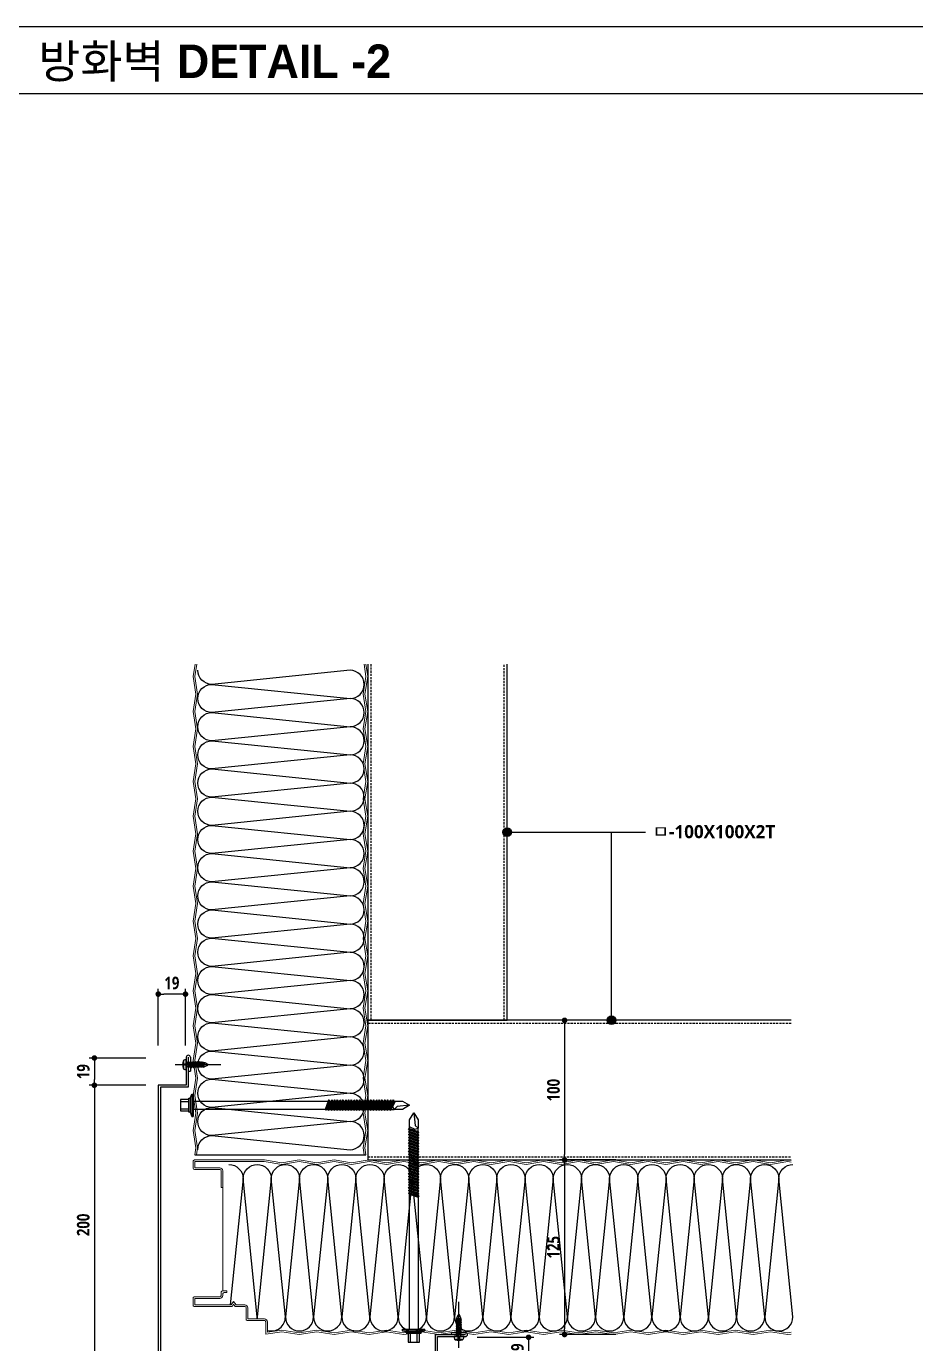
# Model space of a CAD drawing. Extents: x 0 to 20413, y 0 to 2870.
# Drawn here: x 12169 to 12806, y 779 to 1722 of the extents above; entities that cross this region are included whole.
import ezdxf
from ezdxf.enums import TextEntityAlignment as Align

# ---------------------------------------------------------------- set-up
doc = ezdxf.new("R2010")
doc.units = 0
doc.linetypes.add('CEN', pattern=[62, 60, -1, 0, -1])
doc.linetypes.add('HID', pattern=[2.3, 1.5, -0.8])
doc.layers.get('Defpoints').update_dxf_attribs({"color": 151})
for name, color, linetype in [('A-ANNO-TEXT1', 7, 'Continuous'), ('AA-BORD', 7, 'Continuous'), ('AA-DWXM-OTHR', 4, 'Continuous'), ('AA-ELEV-XXXX-N1', 1, 'Continuous'), ('AA-XXXX-CNTL5', 5, 'CEN'), ('AA-XXXX-DIMS', 7, 'Continuous'), ('AZ-CNTL', 1, 'CEN'), ('DIM', 7, 'Continuous'), ('GW', 9, 'Continuous'), ('TEXT', 4, 'Continuous'), ('~FLASHING', 200, 'Continuous'), ('~리벳', 11, 'Continuous')]:
    doc.layers.add(name, color=color, linetype=linetype)
doc.layers.add('철판', color=2, linetype='Continuous', lineweight=13)
doc.styles.add('2020음성 1차', font='나눔고딕Bold.ttf')
doc.styles.add('ANU-TEXT 0', font='NanumGothicBold.ttf', dxfattribs={"width": 0.8})
doc.styles.add('돋움', font='NanumGothicBold.ttf')
doc.dimstyles.new('ANU 1', dxfattribs={"dimscale": 50, "dimtxt": 3, "dimasz": 1.33, "dimexe": 1.25, "dimexo": 3, "dimgap": 1, "dimtad": 1, "dimdec": 0, "dimrnd": 1, "dimzin": 0, "dimdsep": 46, "dimlunit": 6, "dimtxsty": 'ANU-TEXT 0', "dimblk": 'DOT', "dimcen": 5, "dimclrd": 7, "dimclre": 7, "dimclrt": 3, "dimadec": 0, "dimazin": 0, "dimtfac": 1, "dimtdec": 0, "dimtix": 1, "dimtmove": 2, "dimatfit": 1, "dimldrblk": 'DOT', "dimfxl": 2, "dimtolj": 1, "dimtzin": 0, "dimarcsym": 0})

# ---------------------------------------------------------------- blocks, each defined once
blk = doc.blocks.new('SFSEFSE33FF')
at = {"layer": '~FLASHING'}
for p, q in [((1236101.14, -399339.69), (1236101.14, -399359.69)), ((1236102.64, -399339.69), (1236102.64, -399361.19)), ((1236104.14, -399339.69), (1236104.14, -399349.69)), ((1236102.64, -399349.69), (1236104.14, -399349.69)), ((1236101.14, -399359.69), (1236081.14, -399359.69)), ((1236081.14, -399359.69), (1236081.14, -399559.69)), ((1236102.64, -399361.19), (1236082.64, -399361.19)), ((1236082.64, -399361.19), (1236082.64, -399558.19)), ((1236279.64, -399558.19), (1236279.64, -399538.19)), ((1236279.64, -399538.19), (1236301.14, -399538.19)), ((1236281.14, -399559.69), (1236281.14, -399539.69)), ((1236281.14, -399539.69), (1236301.14, -399539.69)), ((1236291.14, -399536.69), (1236301.14, -399536.69)), ((1236291.14, -399538.19), (1236291.14, -399536.69)), ((1236082.64, -399558.19), (1236279.64, -399558.19)), ((1236081.14, -399559.69), (1236281.14, -399559.69))]:
    blk.add_line(p, q, dxfattribs=at)
for centre, start, end in [((1236102.64, -399339.69), 0, 180), ((1236301.14, -399538.19), 270, 90)]:
    blk.add_arc(centre, 1.5, start, end, dxfattribs=at)
blk = doc.blocks.new('aas')
at = {"layer": 'AA-ELEV-XXXX-N1'}
for p, q in [((2.6, 3.5), (1.61, 3.5)), ((2.6, -3.5), (2.6, 3.5)), ((2.6, 1.5), (3.25, 1.5)), ((3.15, -0.05), (3.48, 2)), ((3.15, -0.05), (3.25, 1.5)), ((3.45, 1.98), (3.25, 1.5)), ((3.25, -0.07), (3.58, 1.94)), ((3.25, -0.07), (3.75, 1.5)), ((3.55, 1.99), (3.75, 1.5)), ((3.75, 1.5), (4.5, 1.5)), ((3.87, -1.5), (4.5, 1.5)), ((4.07, -1.99), (4.73, 2)), ((4.18, -1.98), (4.82, 1.94)), ((4.37, -1.5), (5, 1.5)), ((4.69, 1.98), (4.5, 1.5)), ((4.8, 1.99), (5, 1.5)), ((5, 1.5), (5.73, 1.5)), ((5.11, -1.5), (5.73, 1.5)), ((5.31, -1.99), (5.96, 2)), ((5.41, -1.98), (6.06, 1.94)), ((5.61, -1.5), (6.23, 1.5)), ((5.92, 1.98), (5.73, 1.5)), ((6.03, 1.99), (6.23, 1.5)), ((6.23, 1.5), (6.96, 1.5)), ((6.34, -1.5), (6.96, 1.5)), ((6.54, -1.99), (7.19, 2)), ((6.65, -1.98), (7.29, 1.94)), ((6.84, -1.5), (7.46, 1.5)), ((7.16, 1.98), (6.96, 1.5)), ((7.26, 1.99), (7.46, 1.5)), ((7.46, 1.5), (8.2, 1.5)), ((7.57, -1.5), (8.2, 1.5)), ((7.77, -1.99), (8.43, 2)), ((7.88, -1.98), (8.52, 1.94)), ((8.07, -1.5), (8.69, 1.5)), ((8.39, 1.98), (8.2, 1.5)), ((8.5, 1.99), (8.69, 1.5)), ((8.69, 1.5), (9.43, 1.5)), ((8.81, -1.5), (9.43, 1.5)), ((9.01, -1.99), (9.66, 2)), ((9.11, -1.98), (9.76, 1.94)), ((9.31, -1.5), (9.93, 1.5)), ((9.62, 1.98), (9.43, 1.5)), ((9.73, 1.99), (9.93, 1.5)), ((9.93, 1.5), (10.66, 1.5)), ((10.04, -1.5), (10.66, 1.5)), ((10.24, -1.99), (10.89, 2)), ((10.34, -1.98), (10.99, 1.94)), ((10.54, -1.5), (11.16, 1.5)), ((10.86, 1.98), (10.66, 1.5)), ((10.96, 1.99), (11.16, 1.5)), ((11.16, 1.5), (11.89, 1.5)), ((11.27, -1.5), (11.89, 1.5)), ((11.47, -1.99), (12.13, 2)), ((11.58, -1.98), (12.22, 1.94)), ((11.77, -1.5), (12.39, 1.5)), ((12.09, 1.98), (11.89, 1.5)), ((12.19, 1.99), (12.39, 1.5)), ((12.39, 1.5), (13.13, 1.5)), ((12.51, -1.5), (13.13, 1.5)), ((12.7, -1.99), (13.36, 2)), ((12.81, -1.98), (13.46, 1.94)), ((13, -1.5), (13.63, 1.5)), ((13.32, 1.98), (13.13, 1.5)), ((13.43, 1.99), (13.63, 1.5)), ((13.63, 1.5), (14.36, 1.5)), ((13.74, -1.5), (14.36, 1.5)), ((13.94, -1.99), (14.59, 2)), ((14.04, -1.98), (14.69, 1.94)), ((14.24, -1.5), (14.86, 1.5)), ((14.55, 1.98), (14.36, 1.5)), ((14.66, 1.99), (14.86, 1.5)), ((14.86, 1.5), (16.03, 1.5)), ((14.97, -1.5), (15.59, 1.5)), ((15.17, -1.99), (15.78, 1.5)), ((15.28, -1.98), (15.78, 1.25)), ((15.78, 1.5), (15.78, -0.04)), ((16.03, 1.5), (18.4, 0.38)), ((1.61, -3.5), (2.6, -3.5)), ((2.6, -1.5), (3.87, -1.5)), ((4.07, -1.99), (3.87, -1.5)), ((4.18, -1.98), (4.37, -1.5)), ((4.37, -1.5), (5.11, -1.5)), ((5.31, -1.99), (5.11, -1.5)), ((5.41, -1.98), (5.61, -1.5)), ((5.61, -1.5), (6.34, -1.5)), ((6.54, -1.99), (6.34, -1.5)), ((6.65, -1.98), (6.84, -1.5)), ((6.84, -1.5), (7.57, -1.5)), ((7.77, -1.99), (7.57, -1.5)), ((7.88, -1.98), (8.07, -1.5)), ((8.07, -1.5), (8.81, -1.5)), ((9.01, -1.99), (8.81, -1.5)), ((9.11, -1.98), (9.31, -1.5)), ((9.31, -1.5), (10.04, -1.5)), ((10.24, -1.99), (10.04, -1.5)), ((10.34, -1.98), (10.54, -1.5)), ((10.54, -1.5), (11.27, -1.5)), ((11.47, -1.99), (11.27, -1.5)), ((11.58, -1.98), (11.77, -1.5)), ((11.77, -1.5), (12.51, -1.5)), ((12.7, -1.99), (12.51, -1.5)), ((12.81, -1.98), (13, -1.5)), ((13, -1.5), (13.74, -1.5)), ((13.94, -1.99), (13.74, -1.5)), ((14.04, -1.98), (14.24, -1.5)), ((14.24, -1.5), (14.97, -1.5)), ((15.17, -1.99), (14.97, -1.5)), ((15.28, -1.98), (15.47, -1.5)), ((15.47, -1.5), (15.78, -0.04)), ((15.47, -1.5), (16.03, -1.5)), ((16.03, -1.5), (18.4, -0.38))]:
    blk.add_line(p, q, dxfattribs=at)
blk.add_lwpolyline([(0.35, 2.55), (0.55, 2.32), (0.65, 2.07), (0.67, 1.8), (0.63, 1.53), (0.57, 1.26), (0.5, 1.02), (0.45, 0.81), (0.45, 0.66), (0.51, 0.56), (0.63, 0.51), (0.79, 0.49), (0.98, 0.49), (1.18, 0.51), (1.39, 0.52), (1.58, 0.51), (1.76, 0.47), (1.89, 0.39), (1.99, 0.28), (2.04, 0.15), (2.06, 0), (2.04, -0.15), (1.99, -0.28), (1.89, -0.39), (1.76, -0.47), (1.58, -0.51), (1.39, -0.52), (1.18, -0.51), (0.98, -0.49), (0.79, -0.49), (0.63, -0.51), (0.51, -0.56), (0.45, -0.66), (0.45, -0.81), (0.5, -1.02), (0.57, -1.26), (0.63, -1.53), (0.67, -1.8), (0.65, -2.07), (0.55, -2.32), (0.35, -2.55)], dxfattribs=at)
for centre, radius, start, end in [((9.36, 0), 9.36, 164.20502, 195.79498), ((1.61, 2.2), 1.3, 90.02335, 164.41138), ((3.51, 1.91), 0.0925, 60.07535, 130.13388), ((4.75, 1.91), 0.0925, 60.07535, 130.13388), ((5.98, 1.91), 0.0925, 60.07535, 130.13388), ((7.22, 1.91), 0.0925, 60.07535, 130.13388), ((8.45, 1.91), 0.0925, 60.07535, 130.13388), ((9.68, 1.91), 0.0925, 60.07535, 130.13388), ((10.91, 1.91), 0.0925, 60.07535, 130.13388), ((12.15, 1.91), 0.0925, 60.07535, 130.13388), ((13.38, 1.91), 0.0925, 60.07535, 130.13388), ((14.61, 1.91), 0.0925, 60.07535, 130.13388), ((18.14, 0), 0.46, 305.16271, 54.83729), ((1.61, -2.2), 1.3, 195.58862, 269.97665), ((3.21, -0.03), 0.0602, 200.68507, 319.27288), ((4.12, -1.91), 0.0925, 240.07535, 310.13388), ((5.35, -1.91), 0.0925, 240.07535, 310.13388), ((6.59, -1.91), 0.0925, 240.07535, 310.13388), ((7.82, -1.91), 0.0925, 240.07535, 310.13388), ((9.05, -1.91), 0.0925, 240.07535, 310.13388), ((10.28, -1.91), 0.0925, 240.07535, 310.13388), ((11.52, -1.91), 0.0925, 240.07535, 310.13388), ((12.75, -1.91), 0.0925, 240.07535, 310.13388), ((13.98, -1.91), 0.0925, 240.07535, 310.13388), ((15.22, -1.91), 0.0925, 240.07535, 310.13388)]:
    blk.add_arc(centre, radius, start, end, dxfattribs=at)
at = {"layer": 'AZ-CNTL', "ltscale": 10}
blk.add_line((-5.42, 0), (27.69, 0), dxfattribs=at)
blk = doc.blocks.new('sefsefe33')
at = {"layer": '~리벳'}
for p, q in [((1245294.45, -405190.57), (1245294.45, -405189.31)), ((1245295.2, -405190.84), (1245287.91, -405193.3)), ((1245287.91, -405193.3), (1245288.45, -405192.59)), ((1245295.2, -405192.84), (1245287.91, -405195.3)), ((1245288.45, -405193.65), (1245287.91, -405193.3)), ((1245287.91, -405195.3), (1245288.45, -405194.59)), ((1245295.2, -405194.84), (1245287.91, -405197.3)), ((1245288.45, -405195.65), (1245287.91, -405195.3)), ((1245287.91, -405197.3), (1245288.45, -405196.59)), ((1245295.2, -405196.84), (1245287.91, -405199.3)), ((1245288.45, -405197.65), (1245287.91, -405197.3)), ((1245287.91, -405199.3), (1245288.45, -405198.59)), ((1245295.2, -405198.84), (1245287.91, -405201.3)), ((1245288.45, -405199.65), (1245287.91, -405199.3)), ((1245288.45, -405192.59), (1245288.45, -405190.31)), ((1245294.45, -405190.57), (1245288.45, -405192.59)), ((1245294.45, -405191.62), (1245288.45, -405193.65)), ((1245294.45, -405192.57), (1245288.45, -405194.59)), ((1245294.45, -405193.62), (1245288.45, -405195.65)), ((1245288.45, -405194.59), (1245288.45, -405193.65)), ((1245294.45, -405194.57), (1245288.45, -405196.59)), ((1245294.45, -405195.62), (1245288.45, -405197.65)), ((1245288.45, -405196.59), (1245288.45, -405195.65)), ((1245294.45, -405196.57), (1245288.45, -405198.59)), ((1245294.45, -405197.62), (1245288.45, -405199.65)), ((1245288.45, -405198.59), (1245288.45, -405197.65)), ((1245294.45, -405198.57), (1245288.45, -405200.59)), ((1245294.45, -405199.62), (1245288.45, -405201.65)), ((1245288.45, -405200.59), (1245288.45, -405199.65)), ((1245295.2, -405190.84), (1245294.45, -405190.57)), ((1245294.45, -405191.62), (1245295.2, -405190.84)), ((1245294.45, -405192.57), (1245294.45, -405191.62)), ((1245295.2, -405192.84), (1245294.45, -405192.57)), ((1245294.45, -405193.62), (1245295.2, -405192.84)), ((1245294.45, -405194.57), (1245294.45, -405193.62)), ((1245295.2, -405194.84), (1245294.45, -405194.57)), ((1245294.45, -405195.62), (1245295.2, -405194.84)), ((1245294.45, -405196.57), (1245294.45, -405195.62)), ((1245295.2, -405196.84), (1245294.45, -405196.57)), ((1245294.45, -405197.62), (1245295.2, -405196.84)), ((1245294.45, -405198.57), (1245294.45, -405197.62)), ((1245295.2, -405198.84), (1245294.45, -405198.57)), ((1245294.45, -405199.62), (1245295.2, -405198.84)), ((1245294.45, -405200.57), (1245294.45, -405199.62)), ((1245287.91, -405201.3), (1245288.45, -405200.59)), ((1245295.2, -405200.84), (1245287.91, -405203.3)), ((1245288.45, -405201.65), (1245287.91, -405201.3)), ((1245287.91, -405203.3), (1245288.45, -405202.59)), ((1245295.2, -405202.84), (1245287.91, -405205.3)), ((1245288.45, -405203.65), (1245287.91, -405203.3)), ((1245287.91, -405205.3), (1245288.45, -405204.59)), ((1245295.2, -405204.84), (1245287.91, -405207.3)), ((1245288.45, -405205.65), (1245287.91, -405205.3)), ((1245287.91, -405207.3), (1245288.45, -405206.59)), ((1245295.2, -405206.84), (1245287.91, -405209.3)), ((1245288.45, -405207.65), (1245287.91, -405207.3)), ((1245287.91, -405209.3), (1245288.45, -405208.59)), ((1245295.2, -405208.84), (1245287.91, -405211.3)), ((1245294.45, -405200.57), (1245288.45, -405202.59)), ((1245294.45, -405201.62), (1245288.45, -405203.65)), ((1245288.45, -405202.59), (1245288.45, -405201.65)), ((1245294.45, -405202.57), (1245288.45, -405204.59)), ((1245294.45, -405203.62), (1245288.45, -405205.65)), ((1245288.45, -405204.59), (1245288.45, -405203.65)), ((1245294.45, -405204.57), (1245288.45, -405206.59)), ((1245294.45, -405205.62), (1245288.45, -405207.65)), ((1245288.45, -405206.59), (1245288.45, -405205.65)), ((1245294.45, -405206.57), (1245288.45, -405208.59)), ((1245294.45, -405207.62), (1245288.45, -405209.65)), ((1245288.45, -405208.59), (1245288.45, -405207.65)), ((1245294.45, -405208.57), (1245288.45, -405210.59)), ((1245295.2, -405200.84), (1245294.45, -405200.57)), ((1245294.45, -405201.62), (1245295.2, -405200.84)), ((1245294.45, -405202.57), (1245294.45, -405201.62)), ((1245295.2, -405202.84), (1245294.45, -405202.57)), ((1245294.45, -405203.62), (1245295.2, -405202.84)), ((1245294.45, -405204.57), (1245294.45, -405203.62)), ((1245295.2, -405204.84), (1245294.45, -405204.57)), ((1245294.45, -405205.62), (1245295.2, -405204.84)), ((1245294.45, -405206.57), (1245294.45, -405205.62)), ((1245295.2, -405206.84), (1245294.45, -405206.57)), ((1245294.45, -405207.62), (1245295.2, -405206.84)), ((1245294.45, -405208.57), (1245294.45, -405207.62)), ((1245295.2, -405208.84), (1245294.45, -405208.57)), ((1245294.45, -405209.62), (1245295.2, -405208.84)), ((1245288.45, -405209.65), (1245287.91, -405209.3)), ((1245287.91, -405211.3), (1245288.45, -405210.59)), ((1245295.2, -405210.84), (1245287.91, -405213.3)), ((1245288.45, -405211.65), (1245287.91, -405211.3)), ((1245287.91, -405213.3), (1245288.45, -405212.59)), ((1245295.2, -405212.84), (1245287.91, -405215.3)), ((1245288.45, -405213.65), (1245287.91, -405213.3)), ((1245287.91, -405215.3), (1245288.45, -405214.59)), ((1245295.2, -405214.84), (1245287.91, -405217.3)), ((1245288.45, -405215.65), (1245287.91, -405215.3)), ((1245287.91, -405217.3), (1245288.45, -405216.59)), ((1245295.2, -405216.84), (1245287.91, -405219.3)), ((1245288.45, -405217.65), (1245287.91, -405217.3)), ((1245287.91, -405219.3), (1245288.45, -405218.59)), ((1245294.45, -405209.62), (1245288.45, -405211.65)), ((1245288.45, -405210.59), (1245288.45, -405209.65)), ((1245294.45, -405210.57), (1245288.45, -405212.59)), ((1245294.45, -405211.62), (1245288.45, -405213.65)), ((1245288.45, -405212.59), (1245288.45, -405211.65)), ((1245294.45, -405212.57), (1245288.45, -405214.59)), ((1245294.45, -405213.62), (1245288.45, -405215.65)), ((1245288.45, -405214.59), (1245288.45, -405213.65)), ((1245294.45, -405214.57), (1245288.45, -405216.59)), ((1245294.45, -405215.62), (1245288.45, -405217.65)), ((1245288.45, -405216.59), (1245288.45, -405215.65)), ((1245294.45, -405216.57), (1245288.45, -405218.59)), ((1245294.45, -405217.62), (1245288.45, -405219.65)), ((1245288.45, -405218.59), (1245288.45, -405217.65)), ((1245294.45, -405218.57), (1245288.45, -405220.59)), ((1245294.45, -405210.57), (1245294.45, -405209.62)), ((1245295.2, -405210.84), (1245294.45, -405210.57)), ((1245294.45, -405211.62), (1245295.2, -405210.84)), ((1245294.45, -405212.57), (1245294.45, -405211.62)), ((1245295.2, -405212.84), (1245294.45, -405212.57)), ((1245294.45, -405213.62), (1245295.2, -405212.84)), ((1245294.45, -405214.57), (1245294.45, -405213.62)), ((1245295.2, -405214.84), (1245294.45, -405214.57)), ((1245294.45, -405215.62), (1245295.2, -405214.84)), ((1245294.45, -405216.57), (1245294.45, -405215.62)), ((1245295.2, -405216.84), (1245294.45, -405216.57)), ((1245294.45, -405217.62), (1245295.2, -405216.84)), ((1245294.45, -405218.57), (1245294.45, -405217.62)), ((1245295.2, -405218.84), (1245294.45, -405218.57)), ((1245295.2, -405218.84), (1245287.91, -405221.3)), ((1245288.45, -405219.65), (1245287.91, -405219.3)), ((1245287.91, -405221.3), (1245288.45, -405220.59)), ((1245295.2, -405220.84), (1245287.91, -405223.3)), ((1245288.45, -405221.65), (1245287.91, -405221.3)), ((1245287.91, -405223.3), (1245288.45, -405222.59)), ((1245295.2, -405222.84), (1245287.91, -405225.3)), ((1245288.45, -405223.65), (1245287.91, -405223.3)), ((1245287.91, -405225.3), (1245288.45, -405224.59)), ((1245295.2, -405224.84), (1245287.91, -405227.3)), ((1245288.45, -405225.65), (1245287.91, -405225.3)), ((1245287.91, -405227.3), (1245288.45, -405226.59)), ((1245295.2, -405226.84), (1245287.91, -405229.3)), ((1245288.45, -405227.65), (1245287.91, -405227.3)), ((1245294.45, -405219.62), (1245288.45, -405221.65)), ((1245288.45, -405220.59), (1245288.45, -405219.65)), ((1245294.45, -405220.57), (1245288.45, -405222.59)), ((1245294.45, -405221.62), (1245288.45, -405223.65)), ((1245288.45, -405222.59), (1245288.45, -405221.65)), ((1245294.45, -405222.57), (1245288.45, -405224.59)), ((1245294.45, -405223.62), (1245288.45, -405225.65)), ((1245288.45, -405224.59), (1245288.45, -405223.65)), ((1245294.45, -405224.57), (1245288.45, -405226.59)), ((1245294.45, -405225.62), (1245288.45, -405227.65)), ((1245288.45, -405226.59), (1245288.45, -405225.65)), ((1245294.45, -405226.57), (1245288.45, -405228.59)), ((1245294.45, -405227.62), (1245288.45, -405229.65)), ((1245288.45, -405228.59), (1245288.45, -405227.65)), ((1245294.45, -405219.62), (1245295.2, -405218.84)), ((1245294.45, -405220.57), (1245294.45, -405219.62)), ((1245295.2, -405220.84), (1245294.45, -405220.57)), ((1245294.45, -405221.62), (1245295.2, -405220.84)), ((1245294.45, -405222.57), (1245294.45, -405221.62)), ((1245295.2, -405222.84), (1245294.45, -405222.57)), ((1245294.45, -405223.62), (1245295.2, -405222.84)), ((1245294.45, -405224.57), (1245294.45, -405223.62)), ((1245295.2, -405224.84), (1245294.45, -405224.57)), ((1245294.45, -405225.62), (1245295.2, -405224.84)), ((1245294.45, -405226.57), (1245294.45, -405225.62)), ((1245295.2, -405226.84), (1245294.45, -405226.57)), ((1245294.45, -405227.62), (1245295.2, -405226.84)), ((1245294.45, -405228.57), (1245294.45, -405227.62)), ((1245287.91, -405229.3), (1245288.45, -405228.59)), ((1245295.2, -405228.84), (1245287.91, -405231.3)), ((1245288.45, -405229.65), (1245287.91, -405229.3)), ((1245287.91, -405231.3), (1245288.45, -405230.59)), ((1245295.2, -405230.84), (1245287.91, -405233.3)), ((1245288.45, -405231.65), (1245287.91, -405231.3)), ((1245287.91, -405233.3), (1245288.45, -405232.59)), ((1245295.2, -405232.84), (1245287.91, -405235.3)), ((1245288.45, -405233.65), (1245287.91, -405233.3)), ((1245287.91, -405235.3), (1245288.45, -405234.59)), ((1245295.2, -405234.84), (1245287.91, -405237.3)), ((1245288.45, -405235.65), (1245287.91, -405235.3)), ((1245287.91, -405237.3), (1245288.45, -405236.59)), ((1245295.2, -405236.84), (1245287.91, -405239.3)), ((1245288.45, -405237.65), (1245287.91, -405237.3)), ((1245294.45, -405228.57), (1245288.45, -405230.59)), ((1245294.45, -405229.62), (1245288.45, -405231.65)), ((1245288.45, -405230.59), (1245288.45, -405229.65)), ((1245294.45, -405230.57), (1245288.45, -405232.59)), ((1245294.45, -405231.62), (1245288.45, -405233.65)), ((1245288.45, -405232.59), (1245288.45, -405231.65)), ((1245294.45, -405232.57), (1245288.45, -405234.59)), ((1245294.45, -405233.62), (1245288.45, -405235.65)), ((1245288.45, -405234.59), (1245288.45, -405233.65)), ((1245294.45, -405234.57), (1245288.45, -405236.59)), ((1245294.45, -405235.62), (1245288.45, -405237.65)), ((1245288.45, -405236.59), (1245288.45, -405235.65)), ((1245295.2, -405228.84), (1245294.45, -405228.57)), ((1245294.45, -405229.62), (1245295.2, -405228.84)), ((1245294.45, -405230.57), (1245294.45, -405229.62)), ((1245295.2, -405230.84), (1245294.45, -405230.57)), ((1245294.45, -405231.62), (1245295.2, -405230.84)), ((1245294.45, -405232.57), (1245294.45, -405231.62)), ((1245295.2, -405232.84), (1245294.45, -405232.57)), ((1245294.45, -405233.62), (1245295.2, -405232.84)), ((1245294.45, -405234.57), (1245294.45, -405233.62)), ((1245295.2, -405234.84), (1245294.45, -405234.57)), ((1245294.45, -405235.62), (1245295.2, -405234.84)), ((1245294.45, -405236.57), (1245294.45, -405235.62)), ((1245294.45, -405237.62), (1245288.45, -405239.65)), ((1245288.45, -405238.59), (1245288.45, -405237.65)), ((1245299.45, -405334.31), (1245283.45, -405334.31)), ((1245283.45, -405335.31), (1245283.45, -405334.31)), ((1245299.45, -405335.31), (1245283.45, -405335.31)), ((1245286.45, -405336.41), (1245283.45, -405335.31)), ((1245288.95, -405343.41), (1245288.95, -405337.41)), ((1245293.95, -405337.41), (1245293.95, -405343.41)), ((1245296.45, -405336.41), (1245299.45, -405335.31)), ((1245299.45, -405335.31), (1245299.45, -405334.31))]:
    blk.add_line(p, q, dxfattribs=at)
for points in [[(1245291.45, -405179.31), (1245290.45, -405188.31), (1245288.45, -405190.31), (1245290.45, -405191.31), (1245294.45, -405189.31)], [(1245294.45, -405189.31), (1245294.45, -405184.31), (1245291.45, -405179.31), (1245288.45, -405184.31), (1245288.45, -405190.31)], [(1245294.45, -405334.31), (1245294.45, -405237.62), (1245295.2, -405236.84), (1245294.45, -405236.57), (1245288.45, -405238.59), (1245287.91, -405239.3), (1245288.45, -405239.65), (1245288.45, -405334.31)], [(1245295.45, -405337.41), (1245295.45, -405343.41), (1245287.45, -405343.41), (1245287.45, -405337.41)]]:
    blk.add_lwpolyline(points, dxfattribs=at)
blk.add_lwpolyline([(1245296.45, -405337.41), (1245296.45, -405336.41), (1245286.45, -405336.41), (1245286.45, -405337.41)], close=True, dxfattribs=at)
at = {"layer": '~리벳', "color": 0}
blk.add_solid([(1245299.45, -405335.31), (1245283.45, -405335.31), (1245299.45, -405334.31), (1245283.45, -405334.31)], dxfattribs=at)
blk = doc.blocks.new('_Dot')
at = {"color": 0, "linetype": 'ByBlock', "lineweight": -2}
blk.add_line((-0.5, 0), (-1, 0), dxfattribs=at)
at = {"color": 0, "linetype": 'ByBlock', "const_width": 0.5}
blk.add_lwpolyline([(-0.25, 0, 1), (0.25, 0, 1)], format="xyb", close=True, dxfattribs=at)
blk = doc.blocks.new('*D191')
at = {"layer": 'AA-XXXX-DIMS', "color": 7, "lineweight": -2}
for p, q in [((12591.68, 910.24), (12551.19, 910.24)), ((12554.94, 906.25), (12554.94, 789.23)), ((12591.68, 785.24), (12551.19, 785.24))]:
    blk.add_line(p, q, dxfattribs=at)
at = {"layer": 'Defpoints', "color": 0}
for p in [(12600.68, 910.24), (12554.94, 785.24), (12600.68, 785.24)]:
    blk.add_point(p, dxfattribs=at)
at = {"layer": 'AA-XXXX-DIMS', "color": 7, "linetype": 'ByBlock', "lineweight": -2, "xscale": 3.99, "yscale": 3.99, "zscale": 3.99}
for p, rotation in [((12554.94, 910.24), 90), ((12554.94, 785.24), 270)]:
    blk.add_blockref('_Dot', p, dxfattribs=dict(at, rotation=rotation))
at = {"layer": 'AA-XXXX-DIMS', "color": 3, "insert": (12546.98, 847.74), "char_height": 9, "attachment_point": 5, "rotation": 90, "style": 'ANU-TEXT 0'}
blk.add_mtext('\\A1;125', dxfattribs=at)
blk = doc.blocks.new('*D192')
at = {"layer": 'AA-XXXX-DIMS', "color": 7, "lineweight": -2}
for p, q in [((12591.68, 1010.24), (12551.19, 1010.24)), ((12554.94, 1006.25), (12554.94, 914.23)), ((12591.68, 910.24), (12551.19, 910.24))]:
    blk.add_line(p, q, dxfattribs=at)
at = {"layer": 'Defpoints', "color": 0}
for p in [(12600.68, 1010.24), (12554.94, 910.24), (12600.68, 910.24)]:
    blk.add_point(p, dxfattribs=at)
at = {"layer": 'AA-XXXX-DIMS', "color": 7, "linetype": 'ByBlock', "lineweight": -2, "xscale": 3.99, "yscale": 3.99, "zscale": 3.99}
for p, rotation in [((12554.94, 1010.24), 90), ((12554.94, 910.24), 270)]:
    blk.add_blockref('_Dot', p, dxfattribs=dict(at, rotation=rotation))
at = {"layer": 'AA-XXXX-DIMS', "color": 3, "insert": (12547.01, 960.24), "char_height": 9, "attachment_point": 5, "rotation": 90, "style": 'ANU-TEXT 0'}
blk.add_mtext('\\A1;100', dxfattribs=at)
blk = doc.blocks.new('*D193')
at = {"layer": 'AA-XXXX-DIMS', "color": 7, "lineweight": -2}
for p, q in [((12254.91, 963.74), (12214.42, 963.74)), ((12218.17, 959.75), (12218.17, 767.73)), ((12254.91, 763.74), (12214.42, 763.74))]:
    blk.add_line(p, q, dxfattribs=at)
at = {"layer": 'Defpoints', "color": 0}
for p in [(12263.91, 963.74), (12218.17, 763.74), (12263.91, 763.74)]:
    blk.add_point(p, dxfattribs=at)
at = {"layer": 'AA-XXXX-DIMS', "color": 7, "linetype": 'ByBlock', "lineweight": -2, "xscale": 3.99, "yscale": 3.99, "zscale": 3.99}
for p, rotation in [((12218.17, 963.74), 90), ((12218.17, 763.74), 270)]:
    blk.add_blockref('_Dot', p, dxfattribs=dict(at, rotation=rotation))
at = {"layer": 'AA-XXXX-DIMS', "color": 3, "insert": (12210.22, 863.74), "char_height": 9, "attachment_point": 5, "rotation": 90, "style": 'ANU-TEXT 0'}
blk.add_mtext('\\A1;200', dxfattribs=at)
blk = doc.blocks.new('*D194')
at = {"layer": 'AA-XXXX-DIMS', "color": 7, "lineweight": -2}
for p, q in [((12254.91, 983.24), (12214.42, 983.24)), ((12218.17, 979.25), (12218.17, 967.73)), ((12254.91, 963.74), (12214.42, 963.74))]:
    blk.add_line(p, q, dxfattribs=at)
at = {"layer": 'Defpoints', "color": 0}
for p in [(12263.91, 983.24), (12218.17, 963.74), (12263.91, 963.74)]:
    blk.add_point(p, dxfattribs=at)
at = {"layer": 'AA-XXXX-DIMS', "color": 7, "linetype": 'ByBlock', "lineweight": -2, "xscale": 3.99, "yscale": 3.99, "zscale": 3.99}
for p, rotation in [((12218.17, 983.24), 90), ((12218.17, 963.74), 270)]:
    blk.add_blockref('_Dot', p, dxfattribs=dict(at, rotation=rotation))
at = {"layer": 'AA-XXXX-DIMS', "color": 3, "insert": (12210.2, 973.49), "char_height": 9, "attachment_point": 5, "rotation": 90, "style": 'ANU-TEXT 0'}
blk.add_mtext('\\A1;19', dxfattribs=at)
blk = doc.blocks.new('*D197')
at = {"layer": 'AA-XXXX-DIMS', "color": 7, "lineweight": -2}
for p, q in [((12263.91, 992.24), (12263.91, 1032.74)), ((12279.42, 1028.99), (12267.9, 1028.99)), ((12283.41, 992.24), (12283.41, 1032.74))]:
    blk.add_line(p, q, dxfattribs=at)
at = {"layer": 'Defpoints', "color": 0}
for p in [(12263.91, 1028.99), (12263.91, 983.24), (12283.41, 983.24)]:
    blk.add_point(p, dxfattribs=at)
at = {"layer": 'AA-XXXX-DIMS', "color": 7, "linetype": 'ByBlock', "lineweight": -2, "xscale": 3.99, "yscale": 3.99, "zscale": 3.99, "rotation": 180}
blk.add_blockref('_Dot', (12263.91, 1028.99), dxfattribs=at)
at = {"layer": 'AA-XXXX-DIMS', "color": 7, "linetype": 'ByBlock', "lineweight": -2, "xscale": 3.99, "yscale": 3.99, "zscale": 3.99}
blk.add_blockref('_Dot', (12283.41, 1028.99), dxfattribs=at)
at = {"layer": 'AA-XXXX-DIMS', "color": 3, "insert": (12273.66, 1036.95), "char_height": 9, "attachment_point": 5, "style": 'ANU-TEXT 0'}
blk.add_mtext('\\A1;19', dxfattribs=at)
blk = doc.blocks.new('*D198')
at = {"layer": 'AA-XXXX-DIMS', "color": 7, "lineweight": -2}
for p, q in [((12492.41, 783.24), (12532.9, 783.24)), ((12529.15, 779.25), (12529.15, 767.73)), ((12492.41, 763.74), (12532.9, 763.74))]:
    blk.add_line(p, q, dxfattribs=at)
at = {"layer": 'Defpoints', "color": 0}
for p in [(12483.41, 783.24), (12483.41, 763.74), (12529.15, 763.74)]:
    blk.add_point(p, dxfattribs=at)
at = {"layer": 'AA-XXXX-DIMS', "color": 7, "linetype": 'ByBlock', "lineweight": -2, "xscale": 3.99, "yscale": 3.99, "zscale": 3.99}
for p, rotation in [((12529.15, 783.24), 90), ((12529.15, 763.74), 270)]:
    blk.add_blockref('_Dot', p, dxfattribs=dict(at, rotation=rotation))
at = {"layer": 'AA-XXXX-DIMS', "color": 3, "insert": (12521.19, 773.49), "char_height": 9, "attachment_point": 5, "rotation": 90, "style": 'ANU-TEXT 0'}
blk.add_mtext('\\A1;19', dxfattribs=at)

msp = doc.modelspace()

# ---------------------------------------------------------------- hatches: boundary and pattern name
h = msp.add_hatch(color=256)
h.dxf.hatch_style = 1
h.paths.add_polyline_path([(12517.02, 1145.02, 1), (12510.81, 1145.02, 1)])
h = msp.add_hatch(color=256)
h.dxf.hatch_style = 1
h.paths.add_polyline_path([(12591.62, 1010.24, 1), (12585.41, 1010.24, 1)])

# ---------------------------------------------------------------- linework, layer by layer
msp.add_line((11400, 1674), (13530, 1674))
at = {"color": 251}
msp.add_line((12290.13, 913.95), (12412.69, 913.95), dxfattribs=at)
at = {"color": 251, "lineweight": 0}
msp.add_line((12310.11, 890.44), (12310.11, 816.44), dxfattribs=at)
for centre in [(12513.91, 1145.02), (12588.52, 1010.24)]:
    msp.add_circle(centre, 3.1)
at = {"layer": 'AA-DWXM-OTHR'}
for points in [[(12413.91, 1265.21), (12413.91, 1010.24), (12413.91, 1010.24)], [(12413.91, 1010.24), (12513.91, 1010.24), (12513.91, 1265.21)], [(12717.16, 1010.24), (12413.91, 1010.24), (12413.91, 1010.24)], [(12413.91, 1010.24), (12413.91, 910.24), (12717.16, 910.24)]]:
    msp.add_lwpolyline(points, dxfattribs=at)
at = {"layer": 'AA-DWXM-OTHR', "color": 251, "linetype": 'HID'}
for points in [[(12416.21, 1265.21), (12416.21, 1010.24)], [(12511.61, 1010.24), (12511.61, 1265.21)], [(12717.16, 1007.94), (12413.91, 1007.94)], [(12413.91, 912.54), (12717.16, 912.54)]]:
    msp.add_lwpolyline(points, dxfattribs=at)
at = {"layer": 'Defpoints'}
msp.add_lwpolyline([(11400, 1722), (13530, 1722), (13530, 60), (11400, 60)], close=True, dxfattribs=at)
at = {"layer": 'GW', "color": 251}
for points in [[(12292.22, 1240.7, -0.414214), (12302.31, 1250.8), (12401.3, 1240.7, 1), (12401.3, 1260.9), (12302.31, 1250.8, -0.414214), (12292.22, 1260.9)], [(12292.22, 1220.5, -0.414214), (12302.31, 1230.6), (12401.3, 1220.5, 1), (12401.3, 1240.7), (12302.31, 1230.6, -0.414214), (12292.22, 1240.7)], [(12292.22, 1200.31, -0.414214), (12302.31, 1210.41), (12401.3, 1200.31, 1), (12401.3, 1220.5), (12302.31, 1210.41, -0.414214), (12292.22, 1220.5)], [(12292.22, 1180.11, -0.414214), (12302.31, 1190.21), (12401.3, 1180.11, 1), (12401.3, 1200.31), (12302.31, 1190.21, -0.414214), (12292.22, 1200.31)], [(12292.22, 1159.92, -0.414214), (12302.31, 1170.01), (12401.3, 1159.92, 1), (12401.3, 1180.11), (12302.31, 1170.01, -0.414214), (12292.22, 1180.11)], [(12292.22, 1139.72, -0.414214), (12302.31, 1149.82), (12401.3, 1139.72, 1), (12401.3, 1159.92), (12302.31, 1149.82, -0.414214), (12292.22, 1159.92)], [(12292.22, 1119.52, -0.414214), (12302.31, 1129.62), (12401.3, 1119.52, 1), (12401.3, 1139.72), (12302.31, 1129.62, -0.414214), (12292.22, 1139.72)], [(12292.22, 1099.33, -0.414214), (12302.31, 1109.43), (12401.3, 1099.33, 1), (12401.3, 1119.52), (12302.31, 1109.43, -0.414214), (12292.22, 1119.52)], [(12292.22, 1079.13, -0.414214), (12302.31, 1089.23), (12401.3, 1079.13, 1), (12401.3, 1099.33), (12302.31, 1089.23, -0.414214), (12292.22, 1099.33)], [(12292.22, 1058.94, -0.414214), (12302.31, 1069.03), (12401.3, 1058.94, 1), (12401.3, 1079.13), (12302.31, 1069.03, -0.414214), (12292.22, 1079.13)], [(12292.22, 1038.74, -0.414214), (12302.31, 1048.84), (12401.3, 1038.74, 1), (12401.3, 1058.94), (12302.31, 1048.84, -0.414214), (12292.22, 1058.94)], [(12292.22, 1018.54, -0.414214), (12302.31, 1028.64), (12401.3, 1018.54, 1), (12401.3, 1038.74), (12302.31, 1028.64, -0.414214), (12292.22, 1038.74)], [(12292.22, 998.35, -0.414214), (12302.31, 1008.45), (12401.3, 998.35, 1), (12401.3, 1018.54), (12302.31, 1008.45, -0.414214), (12292.22, 1018.54)], [(12292.22, 978.15, -0.414214), (12302.31, 988.25), (12401.3, 978.15, 1), (12401.3, 998.35), (12302.31, 988.25, -0.414214), (12292.22, 998.35)], [(12292.22, 957.96, -0.414214), (12302.31, 968.05), (12401.3, 957.96, 1), (12401.3, 978.15), (12302.31, 968.05, -0.414214), (12292.22, 978.15)], [(12292.22, 937.76, -0.414214), (12302.31, 947.86), (12401.3, 937.76, 1), (12401.3, 957.96), (12302.31, 947.86, -0.414214), (12292.22, 957.96)], [(12292.22, 917.56, -0.414214), (12302.31, 927.66), (12401.3, 917.56, 1), (12401.3, 937.76), (12302.31, 927.66, -0.414214), (12292.22, 937.76)], [(12314.57, 906.94, -0.414214), (12324.67, 896.84), (12315.45, 806.44)], [(12334.67, 796.44, 0.035016), (12334.77, 797.85), (12324.67, 896.84, -0.414214), (12334.77, 906.94)], [(12334.77, 906.94, -0.414214), (12344.87, 896.84), (12334.77, 797.85, 0.035016), (12334.87, 796.44, 0.035016)], [(12342.11, 788.14, 0.497617), (12354.96, 797.85), (12344.87, 896.84, -0.414214), (12354.96, 906.94)], [(12354.96, 906.94, -0.414214), (12365.06, 896.84), (12354.96, 797.85, 1), (12375.16, 797.85), (12365.06, 896.84, -0.414214), (12375.16, 906.94)], [(12375.16, 906.94, -0.414214), (12385.26, 896.84), (12375.16, 797.85, 1), (12395.36, 797.85), (12385.26, 896.84, -0.414214), (12395.36, 906.94)], [(12395.36, 906.94, -0.414214), (12405.45, 896.84), (12395.36, 797.85, 1), (12415.55, 797.85), (12405.45, 896.84, -0.414214), (12415.55, 906.94)], [(12415.55, 906.94, -0.414214), (12425.65, 896.84), (12415.55, 797.85, 1), (12435.75, 797.85), (12425.65, 896.84, -0.414214), (12435.75, 906.94)], [(12435.75, 906.94, -0.414214), (12445.85, 896.84), (12435.75, 797.85, 1), (12455.94, 797.85), (12445.85, 896.84, -0.414214), (12455.94, 906.94)], [(12455.94, 906.94, -0.414214), (12466.04, 896.84), (12455.94, 797.85, 1), (12476.14, 797.85), (12466.04, 896.84, -0.414214), (12476.14, 906.94)], [(12476.14, 906.94, -0.414214), (12486.24, 896.84), (12476.14, 797.85, 1), (12496.34, 797.85), (12486.24, 896.84, -0.414214), (12496.34, 906.94)], [(12496.34, 906.94, -0.414214), (12506.43, 896.84), (12496.34, 797.85, 1), (12516.53, 797.85), (12506.43, 896.84, -0.414214), (12516.53, 906.94)], [(12516.53, 906.94, -0.414214), (12526.63, 896.84), (12516.53, 797.85, 1), (12536.73, 797.85), (12526.63, 896.84, -0.414214), (12536.73, 906.94)], [(12536.73, 906.94, -0.414214), (12546.83, 896.84), (12536.73, 797.85, 1), (12556.92, 797.85), (12546.83, 896.84, -0.414214), (12556.92, 906.94)], [(12556.92, 906.94, -0.414214), (12567.02, 896.84), (12556.92, 797.85, 1), (12577.12, 797.85), (12567.02, 896.84, -0.414214), (12577.12, 906.94)], [(12577.12, 906.94, -0.414214), (12587.22, 896.84), (12577.12, 797.85, 1), (12597.32, 797.85), (12587.22, 896.84, -0.414214), (12597.32, 906.94)], [(12597.32, 906.94, -0.414214), (12607.41, 896.84), (12597.32, 797.85, 1), (12617.51, 797.85), (12607.41, 896.84, -0.414214), (12617.51, 906.94)], [(12617.51, 906.94, -0.414214), (12627.61, 896.84), (12617.51, 797.85, 1), (12637.71, 797.85), (12627.61, 896.84, -0.414214), (12637.71, 906.94)], [(12637.71, 906.94, -0.414214), (12647.81, 896.84), (12637.71, 797.85, 1), (12657.9, 797.85), (12647.81, 896.84, -0.414214), (12657.9, 906.94)], [(12657.9, 906.94, -0.414214), (12668, 896.84), (12657.9, 797.85, 1), (12678.1, 797.85), (12668, 896.84, -0.414214), (12678.1, 906.94)], [(12678.1, 906.94, -0.414214), (12688.2, 896.84), (12678.1, 797.85, 1), (12698.3, 797.85), (12688.2, 896.84, -0.414214), (12698.3, 906.94)], [(12698.3, 906.94, -0.414214), (12708.39, 896.84), (12698.3, 797.85, 1), (12718.49, 797.85), (12708.39, 896.84, -0.414214), (12718.49, 906.94)]]:
    msp.add_lwpolyline(points, format="xyb", dxfattribs=at)
at = {"layer": 'TEXT'}
for p, q in [((12513.91, 1145.02), (12612.86, 1145.02)), ((12588.52, 1010.24), (12588.52, 1145.02))]:
    msp.add_line(p, q, dxfattribs=at)
at = {"layer": '철판', "color": 251}
for points in [[(12290.13, 913.95), (12290.91, 918.84), (12288.91, 931.34), (12290.91, 943.84), (12288.91, 956.34), (12290.91, 968.84), (12288.91, 981.34), (12290.91, 993.84), (12288.91, 1006.34), (12290.91, 1018.84), (12288.91, 1031.34), (12290.91, 1043.84), (12288.91, 1056.34), (12290.91, 1068.84), (12288.91, 1081.34), (12290.91, 1093.84), (12288.91, 1106.34), (12290.91, 1118.84), (12288.91, 1131.34), (12290.91, 1143.84), (12288.91, 1156.34), (12290.91, 1168.84), (12288.91, 1181.34), (12290.91, 1193.84), (12288.91, 1206.34), (12290.91, 1218.84), (12288.91, 1231.34), (12290.91, 1243.84), (12288.91, 1256.34), (12290.33, 1265.21)], [(12291.35, 913.95), (12292.13, 918.84), (12290.13, 931.34), (12292.13, 943.84), (12290.13, 956.34), (12292.13, 968.84), (12290.13, 981.34), (12292.13, 993.84), (12290.13, 1006.34), (12292.13, 1018.84), (12290.13, 1031.34), (12292.13, 1043.84), (12290.13, 1056.34), (12292.13, 1068.84), (12290.13, 1081.34), (12292.13, 1093.84), (12290.13, 1106.34), (12292.13, 1118.84), (12290.13, 1131.34), (12292.13, 1143.84), (12290.13, 1156.34), (12292.13, 1168.84), (12290.13, 1181.34), (12292.13, 1193.84), (12290.13, 1206.34), (12292.13, 1218.84), (12290.13, 1231.34), (12292.13, 1243.84), (12290.13, 1256.34), (12291.55, 1265.21)], [(12411.48, 913.95), (12410.7, 918.84), (12412.7, 931.34), (12410.7, 943.84), (12412.7, 956.34), (12410.7, 968.84), (12412.7, 981.34), (12410.7, 993.84), (12412.7, 1006.34), (12410.7, 1018.84), (12412.7, 1031.34), (12410.7, 1043.84), (12412.7, 1056.34), (12410.7, 1068.84), (12412.7, 1081.34), (12410.7, 1093.84), (12412.7, 1106.34), (12410.7, 1118.84), (12412.7, 1131.34), (12410.7, 1143.84), (12412.7, 1156.34), (12410.7, 1168.84), (12412.7, 1181.34), (12410.7, 1193.84), (12412.7, 1206.34), (12410.7, 1218.84), (12412.7, 1231.34), (12410.7, 1243.84), (12412.7, 1256.34), (12411.28, 1265.21)], [(12412.69, 913.95), (12411.91, 918.84), (12413.91, 931.34), (12411.91, 943.84), (12413.91, 956.34), (12411.91, 968.84), (12413.91, 981.34), (12411.91, 993.84), (12413.91, 1006.34), (12411.91, 1018.84), (12413.91, 1031.34), (12411.91, 1043.84), (12413.91, 1056.34), (12411.91, 1068.84), (12413.91, 1081.34), (12411.91, 1093.84), (12413.91, 1106.34), (12411.91, 1118.84), (12413.91, 1131.34), (12411.91, 1143.84), (12413.91, 1156.34), (12411.91, 1168.84), (12413.91, 1181.34), (12411.91, 1193.84), (12413.91, 1206.34), (12411.91, 1218.84), (12413.91, 1231.34), (12411.91, 1243.84), (12413.91, 1256.34), (12412.49, 1265.21)]]:
    msp.add_lwpolyline(points, dxfattribs=at)
for points in [[(12310.11, 890.44), (12308.91, 890.44), (12308.91, 896.92), (12308.91, 902.45, 0.396394), (12307.97, 903.44), (12289.85, 903.44, -0.396394), (12288.91, 904.44), (12288.91, 909.24, -0.414214), (12289.91, 910.24), (12339.91, 910.24), (12352.41, 908.24), (12364.91, 910.24), (12377.41, 908.24), (12389.91, 910.24), (12402.41, 908.24), (12414.91, 910.24), (12427.41, 908.24), (12439.91, 910.24), (12452.41, 908.24), (12464.91, 910.24), (12477.41, 908.24), (12489.91, 910.24), (12502.41, 908.24), (12514.91, 910.24), (12527.41, 908.24), (12539.91, 910.24), (12552.41, 908.24), (12564.91, 910.24), (12577.41, 908.24), (12589.91, 910.24), (12602.41, 908.24), (12614.91, 910.24), (12627.41, 908.24), (12639.91, 910.24), (12652.41, 908.24), (12664.91, 910.24), (12677.41, 908.24), (12689.91, 910.24), (12702.41, 908.24), (12714.91, 910.24), (12717.16, 909.88)], [(12310.11, 890.44), (12310.11, 902.45, 0.402176), (12308, 904.64), (12290.11, 904.64), (12290.11, 909.04), (12339.82, 909.04), (12352.41, 907.03), (12364.91, 909.03), (12377.41, 907.03), (12389.91, 909.03), (12402.41, 907.03), (12414.91, 909.03), (12427.41, 907.03), (12439.91, 909.03), (12452.41, 907.03), (12464.91, 909.03), (12477.41, 907.03), (12489.91, 909.03), (12502.41, 907.03), (12514.91, 909.03), (12527.41, 907.03), (12539.91, 909.03), (12552.41, 907.03), (12564.91, 909.03), (12577.41, 907.03), (12589.91, 909.03), (12602.41, 907.03), (12614.91, 909.03), (12627.41, 907.03), (12639.91, 909.03), (12652.41, 907.03), (12664.91, 909.03), (12677.41, 907.03), (12689.91, 909.03), (12702.41, 907.03), (12714.91, 909.03), (12717.16, 908.67)], [(12313.11, 815.24), (12313.11, 816.44), (12309.91, 816.44, 0.414214), (12308.91, 815.44), (12308.91, 813.24, -0.414214), (12307.91, 812.24), (12289.91, 812.24, 0.414214), (12288.91, 811.24), (12288.91, 806.24, 0.414214), (12289.91, 805.24), (12316.87, 805.24), (12317.91, 806.99), (12318.96, 805.24), (12325.91, 805.24, -0.414214), (12326.91, 804.24), (12326.91, 796.24, 0.414214), (12327.91, 795.24), (12339.91, 795.24, -0.414214), (12340.91, 794.24), (12340.91, 785.4), (12352.41, 787.24), (12364.91, 785.24), (12377.41, 787.24), (12389.91, 785.24), (12402.41, 787.24), (12414.91, 785.24), (12427.41, 787.24), (12439.91, 785.24), (12452.41, 787.24), (12464.91, 785.24), (12477.41, 787.24), (12489.91, 785.24), (12502.41, 787.24), (12514.91, 785.24), (12527.41, 787.24), (12539.91, 785.24), (12552.41, 787.24), (12564.91, 785.24), (12577.41, 787.24), (12589.91, 785.24), (12602.41, 787.24), (12614.91, 785.24), (12627.41, 787.24), (12639.91, 785.24), (12652.41, 787.24), (12664.91, 785.24), (12677.41, 787.24), (12689.91, 785.24), (12702.41, 787.24), (12714.91, 785.24), (12717.16, 785.6)], [(12313.11, 815.24), (12311.11, 815.24, 0.414214), (12310.11, 814.24), (12310.11, 813.24, -0.414214), (12307.91, 811.04), (12290.11, 811.04), (12290.11, 806.44), (12316.19, 806.44), (12317.91, 808.82), (12319.64, 806.44), (12325.91, 806.44, -0.414214), (12328.11, 804.24), (12328.11, 796.44), (12339.91, 796.44, -0.414214), (12342.11, 794.24), (12342.11, 786.81), (12352.41, 788.46), (12364.91, 786.46), (12377.41, 788.46), (12389.91, 786.46), (12402.41, 788.46), (12414.91, 786.46), (12427.41, 788.46), (12439.91, 786.46), (12452.41, 788.46), (12464.91, 786.46), (12477.41, 788.46), (12489.91, 786.46), (12502.41, 788.46), (12514.91, 786.46), (12527.41, 788.46), (12539.91, 786.46), (12552.41, 788.46), (12564.91, 786.46), (12577.41, 788.46), (12589.91, 786.46), (12602.41, 788.46), (12614.91, 786.46), (12627.41, 788.46), (12639.91, 786.46), (12652.41, 788.46), (12664.91, 786.46), (12677.41, 788.46), (12689.91, 786.46), (12702.41, 788.46), (12714.91, 786.46), (12717.16, 786.82)]]:
    msp.add_lwpolyline(points, format="xyb", dxfattribs=at)

# ---------------------------------------------------------------- block references
at = {"layer": 'AA-ELEV-XXXX-N1', "xscale": 0.9887005819206849, "yscale": 0.9887005819206849, "zscale": 0.9887005819206849}
msp.add_blockref('aas', (12281.34, 978.52), dxfattribs=at)
at = {"layer": 'AA-ELEV-XXXX-N1', "xscale": 0.9887005819206849, "yscale": 0.9887005819206849, "zscale": 0.9887005819206849, "rotation": 90}
msp.add_blockref('aas', (12479.2, 781.17), dxfattribs=at)
at = {"layer": 'AA-XXXX-CNTL5'}
msp.add_blockref('SFSEFSE33FF', (-1223817.23, 400323.43), dxfattribs=at)
at = {"layer": 'DIM', "xscale": -1, "rotation": 270}
msp.add_blockref('sefsefe33', (417623.22, -1244342.02), dxfattribs=at)
at = {"layer": 'DIM', "xscale": -1}
msp.add_blockref('sefsefe33', (1257738.4, 406123.26), dxfattribs=at)

# ---------------------------------------------------------------- texts
at = {"layer": 'A-ANNO-TEXT1', "style": '2020음성 1차'}
msp.add_text('방화벽 DETAIL -2', height=24, dxfattribs=at).set_placement((12178, 1697), align=Align.MIDDLE_LEFT)
at = {"layer": 'AA-BORD', "color": 3, "lineweight": -3, "style": '돋움'}
msp.add_text('ㅁ-100X100X2T', height=9.36, dxfattribs=at).set_placement((12617.97, 1145.34), align=Align.MIDDLE_LEFT)

# ---------------------------------------------------------------- dimensions: what is measured, and where the dimension line sits
at = {"layer": 'AA-XXXX-DIMS'}
for base, p1, p2, angle, picture, middle in [((12263.91295458, 1028.98531954), (12283.41295458, 983.24377981), (12263.91295458, 983.24377981), 180, '*D197', (12273.66295458, 1036.95193886)), ((12218.17141484, 963.74377981), (12263.91295458, 983.24377981), (12263.91295458, 963.74377981), 270, '*D194', (12210.20479552, 973.49377981)), ((12218.17, 763.74), (12263.91, 963.74), (12263.91, 763.74), 270, '*D193', (12210.22, 863.74)), ((12554.94, 785.24), (12600.68, 910.24), (12600.68, 785.24), 270, '*D191', (12546.98, 847.74)), ((12529.15449432, 763.74377981), (12483.41295458, 783.24377981), (12483.41295458, 763.74377981), 270, '*D198', (12521.187875, 773.49377981))]:
    dim = msp.add_linear_dim(base=base, p1=p1, p2=p2, angle=angle, dimstyle='ANU 1', override={"dimscale": 3}, dxfattribs=at)
    dim.commit()
    dim.dimension.update_dxf_attribs({"geometry": picture, "text_midpoint": middle})
dim = msp.add_linear_dim(base=(12554.94, 910.24), p1=(12600.68, 1010.24), p2=(12600.68, 910.24), angle=270, text='100', dimstyle='ANU 1', override={"dimscale": 3}, dxfattribs=at)
dim.commit()
dim.dimension.update_dxf_attribs({"geometry": '*D192', "text_midpoint": (12547.01, 960.24)})

doc.saveas('drawing.dxf')
